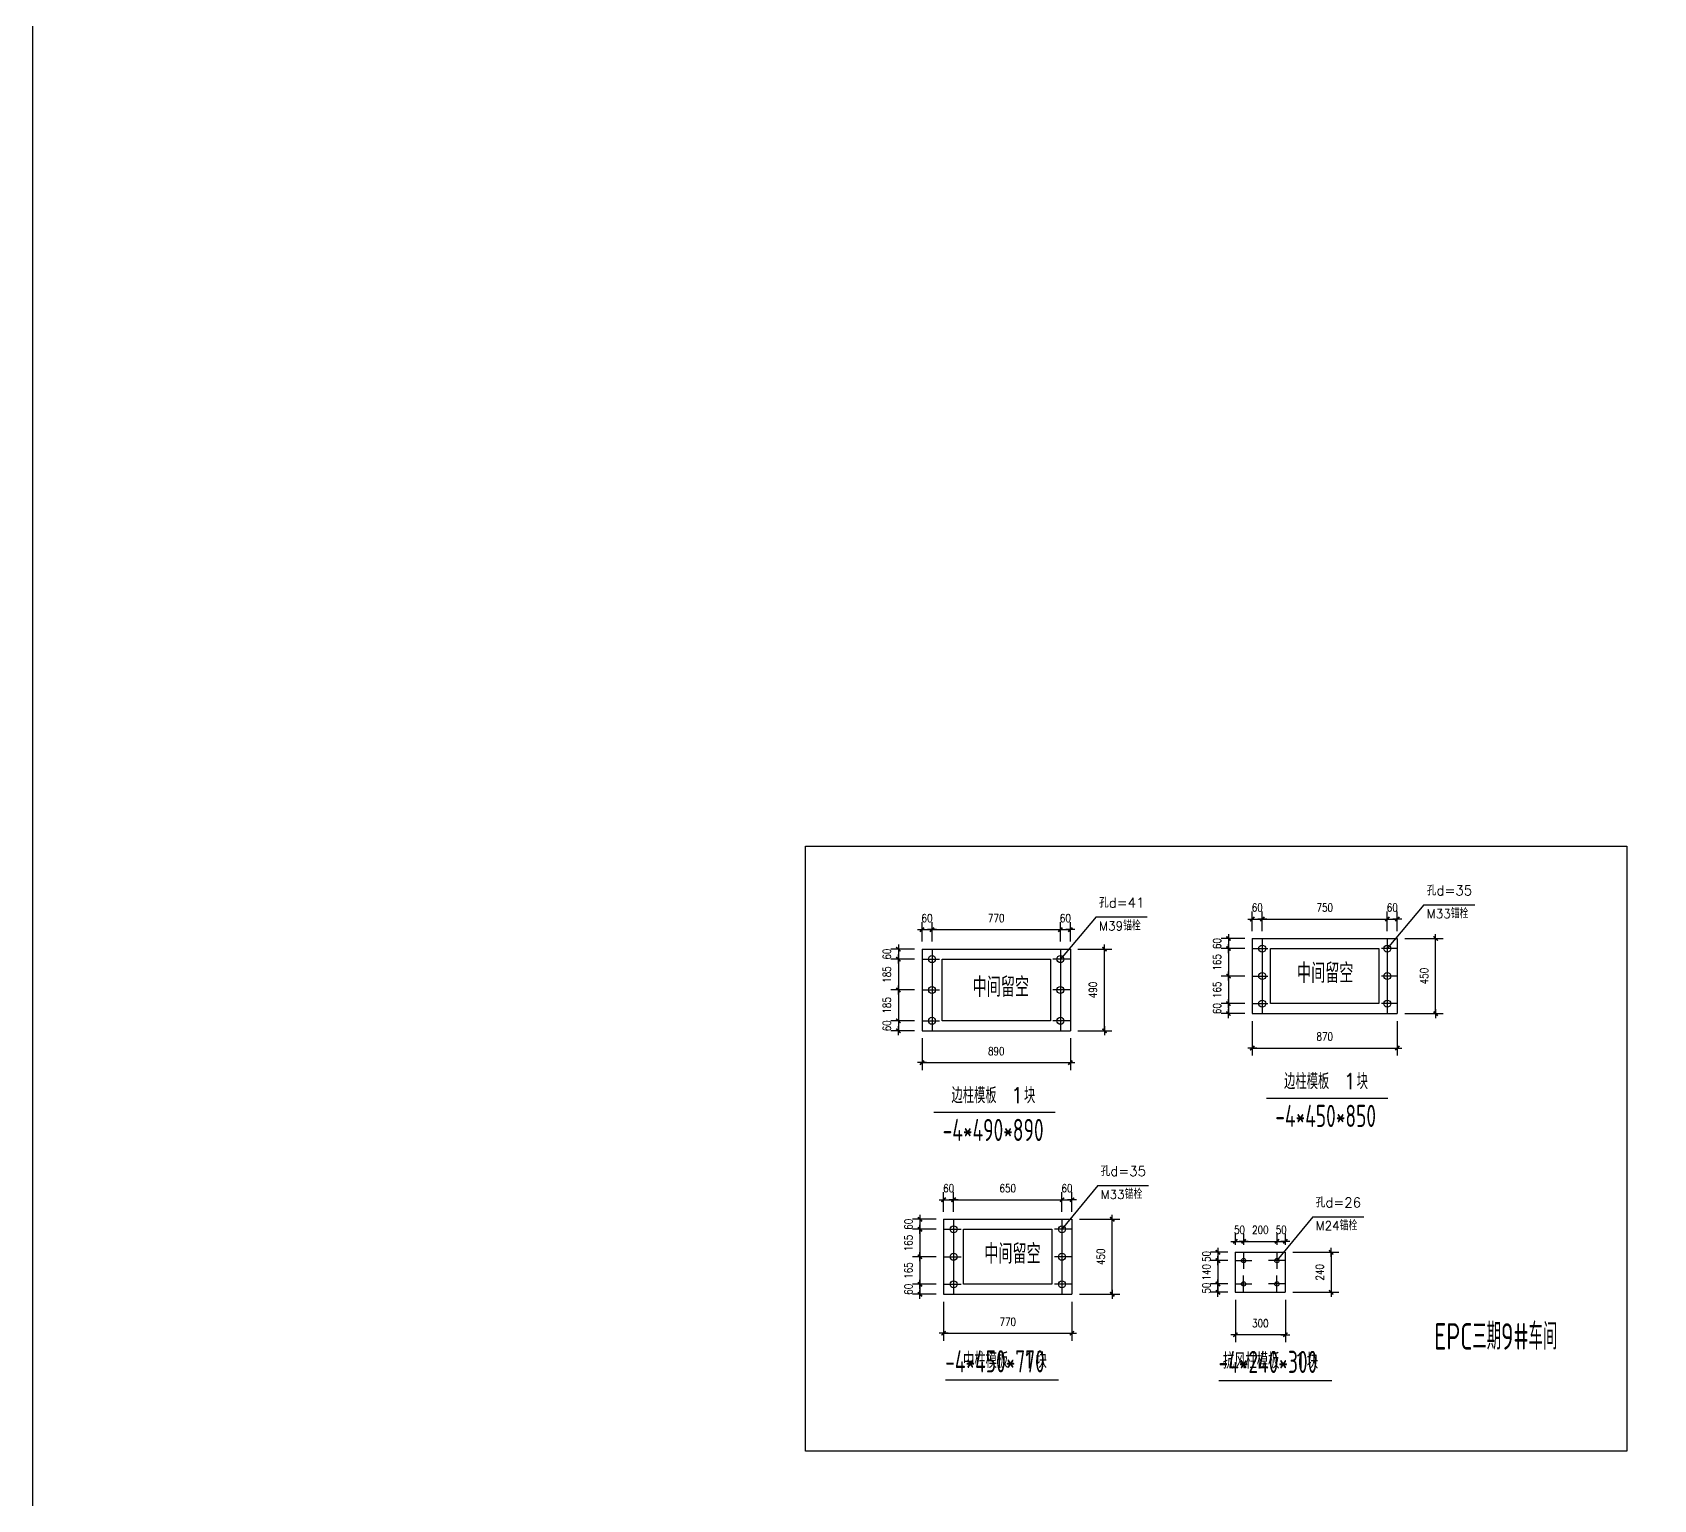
# Model space of a CAD drawing. Header units: millimetres. Extents: x 2451220 to 4527627, y -5186613 to -1639140.
# Drawn here: x 2451220 to 2470670, y -1674346 to -1656743 of the extents above; entities that cross this region are included whole.
import ezdxf

# ---------------------------------------------------------------- set-up
doc = ezdxf.new("R2010")
doc.units = ezdxf.units.MM
doc.header["$LTSCALE"] = 1000
doc.header["$PDMODE"] = 34
doc.linetypes.add('CENTER', pattern=[50.8, 31.75, -6.35, 6.35, -6.35])
doc.layers.add('轴线层', color=1, linetype='CENTER', lineweight=15)
doc.layers.add('钢架', color=7, linetype='Continuous', lineweight=25)
doc.styles.add('DIM_FONT', font='simplex.shx', dxfattribs={"width": 0.8, "bigfont": 'hztxt.shx'})
doc.styles.add('hz', font='gbenor.shx', dxfattribs={"width": 0.75, "height": 100, "bigfont": 'gbcbig.shx'})
doc.styles.get("Standard").update_dxf_attribs({"font": 'txt', "bigfont": 'gbcbig.shx'})
doc.dimstyles.new('WGH(2)', dxfattribs={"dimscale": 1.2, "dimtxt": 100, "dimasz": 0.5, "dimexe": 75, "dimexo": 75, "dimgap": 75, "dimtad": 1, "dimdec": 0, "dimlfac": 0.5, "dimzin": 0, "dimdsep": 46, "dimtxsty": 'DIM_FONT', "dimblk1": '_DIMX', "dimblk2": '_DIMX', "dimsah": 1, "dimcen": 0.09, "dimclrd": 3, "dimclre": 3, "dimclrt": 7, "dimadec": 0, "dimazin": 0, "dimtfac": 1, "dimtdec": 0, "dimtix": 1, "dimtmove": 2, "dimatfit": 3, "dimldrblk": '_DIMX', "dimfxl": 1, "dimtolj": 1, "dimtzin": 0, "dimarcsym": 0})

# ---------------------------------------------------------------- blocks, each defined once
blk = doc.blocks.new('_DIMX')
blk.add_line((-150, 0), (150, 0))
at = {"const_width": 50}
blk.add_lwpolyline([(-70, -70), (70, 70)], dxfattribs=at)
blk = doc.blocks.new('*D1512')
at = {"color": 3, "lineweight": -2}
for p, q in [((2461803, -1667742), (2461519, -1667742)), ((2461609, -1667742), (2461609, -1667741)), ((2461609, -1667742), (2461609, -1667862)), ((2461803, -1667862), (2461519, -1667862)), ((2461609, -1667862), (2461609, -1667863))]:
    blk.add_line(p, q, dxfattribs=at)
at = {"layer": 'Defpoints', "color": 0}
for p in [(2461893, -1667742), (2461609, -1667862), (2461893, -1667862)]:
    blk.add_point(p, dxfattribs=at)
at = {"color": 3, "lineweight": -2, "xscale": 0.36, "yscale": 0.36, "zscale": 0.36}
for p, rotation in [((2461609, -1667742), 270), ((2461609, -1667862), 90)]:
    blk.add_blockref('_DIMX', p, dxfattribs=dict(at, rotation=rotation))
at = {"color": 7, "insert": (2461471, -1667802), "char_height": 96, "attachment_point": 5, "rotation": 90, "style": 'DIM_FONT'}
blk.add_mtext('\\A1;60', dxfattribs=at)
blk = doc.blocks.new('*D1513')
at = {"color": 3, "lineweight": -2}
for p, q in [((2461803, -1667862), (2461519, -1667862)), ((2461609, -1667862), (2461609, -1668232)), ((2461803, -1668232), (2461519, -1668232))]:
    blk.add_line(p, q, dxfattribs=at)
at = {"layer": 'Defpoints', "color": 0}
for p in [(2461893, -1667862), (2461609, -1668232), (2461893, -1668232)]:
    blk.add_point(p, dxfattribs=at)
at = {"color": 3, "lineweight": -2, "xscale": 0.36, "yscale": 0.36, "zscale": 0.36}
for p, rotation in [((2461609, -1667862), 90), ((2461609, -1668232), 270)]:
    blk.add_blockref('_DIMX', p, dxfattribs=dict(at, rotation=rotation))
at = {"color": 7, "insert": (2461471, -1668047), "char_height": 96, "attachment_point": 5, "rotation": 90, "style": 'DIM_FONT'}
blk.add_mtext('\\A1;185', dxfattribs=at)
blk = doc.blocks.new('*D1514')
at = {"color": 3, "lineweight": -2}
for p, q in [((2461803, -1668232), (2461519, -1668232)), ((2461609, -1668232), (2461609, -1668602)), ((2461803, -1668602), (2461519, -1668602))]:
    blk.add_line(p, q, dxfattribs=at)
at = {"layer": 'Defpoints', "color": 0}
for p in [(2461893, -1668232), (2461609, -1668602), (2461893, -1668602)]:
    blk.add_point(p, dxfattribs=at)
at = {"color": 3, "lineweight": -2, "xscale": 0.36, "yscale": 0.36, "zscale": 0.36}
for p, rotation in [((2461609, -1668232), 90), ((2461609, -1668602), 270)]:
    blk.add_blockref('_DIMX', p, dxfattribs=dict(at, rotation=rotation))
at = {"color": 7, "insert": (2461471, -1668417), "char_height": 96, "attachment_point": 5, "rotation": 90, "style": 'DIM_FONT'}
blk.add_mtext('\\A1;185', dxfattribs=at)
blk = doc.blocks.new('*D1515')
at = {"color": 3, "lineweight": -2}
for p, q in [((2461803, -1668602), (2461519, -1668602)), ((2461609, -1668602), (2461609, -1668601)), ((2461609, -1668602), (2461609, -1668722)), ((2461803, -1668722), (2461519, -1668722)), ((2461609, -1668722), (2461609, -1668723))]:
    blk.add_line(p, q, dxfattribs=at)
at = {"layer": 'Defpoints', "color": 0}
for p in [(2461893, -1668602), (2461609, -1668722), (2461893, -1668722)]:
    blk.add_point(p, dxfattribs=at)
at = {"color": 3, "lineweight": -2, "xscale": 0.36, "yscale": 0.36, "zscale": 0.36}
for p, rotation in [((2461609, -1668602), 270), ((2461609, -1668722), 90)]:
    blk.add_blockref('_DIMX', p, dxfattribs=dict(at, rotation=rotation))
at = {"color": 7, "insert": (2461471, -1668662), "char_height": 96, "attachment_point": 5, "rotation": 90, "style": 'DIM_FONT'}
blk.add_mtext('\\A1;60', dxfattribs=at)
blk = doc.blocks.new('*D1516')
at = {"color": 3, "lineweight": -2}
for p, q in [((2461893, -1667652), (2461893, -1667418)), ((2462013, -1667652), (2462013, -1667418)), ((2461893, -1667508), (2461892, -1667508)), ((2461893, -1667508), (2462013, -1667508)), ((2462013, -1667508), (2462014, -1667508))]:
    blk.add_line(p, q, dxfattribs=at)
at = {"layer": 'Defpoints', "color": 0}
for p in [(2462013, -1667508), (2461893, -1667742), (2462013, -1667742)]:
    blk.add_point(p, dxfattribs=at)
at = {"color": 3, "lineweight": -2, "xscale": 0.36, "yscale": 0.36, "zscale": 0.36}
blk.add_blockref('_DIMX', (2461893, -1667508), dxfattribs=at)
at = {"color": 3, "lineweight": -2, "xscale": 0.36, "yscale": 0.36, "zscale": 0.36, "rotation": 180}
blk.add_blockref('_DIMX', (2462013, -1667508), dxfattribs=at)
at = {"color": 7, "insert": (2461953, -1667370), "char_height": 96, "attachment_point": 5, "style": 'DIM_FONT'}
blk.add_mtext('\\A1;60', dxfattribs=at)
blk = doc.blocks.new('*D1517')
at = {"color": 3, "lineweight": -2}
for p, q in [((2462013, -1667652), (2462013, -1667418)), ((2463553, -1667652), (2463553, -1667418)), ((2462013, -1667508), (2463553, -1667508))]:
    blk.add_line(p, q, dxfattribs=at)
at = {"layer": 'Defpoints', "color": 0}
for p in [(2463553, -1667508), (2462013, -1667742), (2463553, -1667742)]:
    blk.add_point(p, dxfattribs=at)
at = {"color": 3, "lineweight": -2, "xscale": 0.36, "yscale": 0.36, "zscale": 0.36, "rotation": 180}
blk.add_blockref('_DIMX', (2462013, -1667508), dxfattribs=at)
at = {"color": 3, "lineweight": -2, "xscale": 0.36, "yscale": 0.36, "zscale": 0.36}
blk.add_blockref('_DIMX', (2463553, -1667508), dxfattribs=at)
at = {"color": 7, "insert": (2462783, -1667370), "char_height": 96, "attachment_point": 5, "style": 'DIM_FONT'}
blk.add_mtext('\\A1;770', dxfattribs=at)
blk = doc.blocks.new('*D1518')
at = {"color": 3, "lineweight": -2}
for p, q in [((2463553, -1667652), (2463553, -1667418)), ((2463673, -1667652), (2463673, -1667418)), ((2463553, -1667508), (2463552, -1667508)), ((2463553, -1667508), (2463673, -1667508)), ((2463673, -1667508), (2463674, -1667508))]:
    blk.add_line(p, q, dxfattribs=at)
at = {"layer": 'Defpoints', "color": 0}
for p in [(2463673, -1667508), (2463553, -1667742), (2463673, -1667742)]:
    blk.add_point(p, dxfattribs=at)
at = {"color": 3, "lineweight": -2, "xscale": 0.36, "yscale": 0.36, "zscale": 0.36}
blk.add_blockref('_DIMX', (2463553, -1667508), dxfattribs=at)
at = {"color": 3, "lineweight": -2, "xscale": 0.36, "yscale": 0.36, "zscale": 0.36, "rotation": 180}
blk.add_blockref('_DIMX', (2463673, -1667508), dxfattribs=at)
at = {"color": 7, "insert": (2463613, -1667370), "char_height": 96, "attachment_point": 5, "style": 'DIM_FONT'}
blk.add_mtext('\\A1;60', dxfattribs=at)
blk = doc.blocks.new('*D1519')
at = {"color": 3, "lineweight": -2}
for p, q in [((2461893, -1668812), (2461893, -1669194)), ((2463673, -1668812), (2463673, -1669194)), ((2461893, -1669104), (2463673, -1669104))]:
    blk.add_line(p, q, dxfattribs=at)
at = {"layer": 'Defpoints', "color": 0}
for p in [(2461893, -1668722), (2463673, -1668722), (2463673, -1669104)]:
    blk.add_point(p, dxfattribs=at)
at = {"color": 3, "lineweight": -2, "xscale": 0.36, "yscale": 0.36, "zscale": 0.36, "rotation": 180}
blk.add_blockref('_DIMX', (2461893, -1669104), dxfattribs=at)
at = {"color": 3, "lineweight": -2, "xscale": 0.36, "yscale": 0.36, "zscale": 0.36}
blk.add_blockref('_DIMX', (2463673, -1669104), dxfattribs=at)
at = {"color": 7, "insert": (2462783, -1668966), "char_height": 96, "attachment_point": 5, "style": 'DIM_FONT'}
blk.add_mtext('\\A1;890', dxfattribs=at)
blk = doc.blocks.new('*D1520')
at = {"color": 3, "lineweight": -2}
for p, q in [((2465765, -1667615), (2465480, -1667615)), ((2465570, -1667615), (2465570, -1667614)), ((2465570, -1667615), (2465570, -1667735)), ((2465765, -1667735), (2465480, -1667735)), ((2465570, -1667735), (2465570, -1667736))]:
    blk.add_line(p, q, dxfattribs=at)
at = {"layer": 'Defpoints', "color": 0}
for p in [(2465855, -1667615), (2465570, -1667735), (2465855, -1667735)]:
    blk.add_point(p, dxfattribs=at)
at = {"color": 3, "lineweight": -2, "xscale": 0.36, "yscale": 0.36, "zscale": 0.36}
for p, rotation in [((2465570, -1667615), 270), ((2465570, -1667735), 90)]:
    blk.add_blockref('_DIMX', p, dxfattribs=dict(at, rotation=rotation))
at = {"color": 7, "insert": (2465432, -1667675), "char_height": 96, "attachment_point": 5, "rotation": 90, "style": 'DIM_FONT'}
blk.add_mtext('\\A1;60', dxfattribs=at)
blk = doc.blocks.new('*D1521')
at = {"color": 3, "lineweight": -2}
for p, q in [((2465765, -1667735), (2465480, -1667735)), ((2465570, -1667735), (2465570, -1667734)), ((2465570, -1667735), (2465570, -1668065)), ((2465765, -1668065), (2465480, -1668065)), ((2465570, -1668065), (2465570, -1668066))]:
    blk.add_line(p, q, dxfattribs=at)
at = {"layer": 'Defpoints', "color": 0}
for p in [(2465855, -1667735), (2465570, -1668065), (2465855, -1668065)]:
    blk.add_point(p, dxfattribs=at)
at = {"color": 3, "lineweight": -2, "xscale": 0.36, "yscale": 0.36, "zscale": 0.36}
for p, rotation in [((2465570, -1667735), 270), ((2465570, -1668065), 90)]:
    blk.add_blockref('_DIMX', p, dxfattribs=dict(at, rotation=rotation))
at = {"color": 7, "insert": (2465432, -1667900), "char_height": 96, "attachment_point": 5, "rotation": 90, "style": 'DIM_FONT'}
blk.add_mtext('\\A1;165', dxfattribs=at)
blk = doc.blocks.new('*D1522')
at = {"color": 3, "lineweight": -2}
for p, q in [((2465765, -1668065), (2465480, -1668065)), ((2465570, -1668065), (2465570, -1668064)), ((2465570, -1668065), (2465570, -1668395)), ((2465765, -1668395), (2465480, -1668395)), ((2465570, -1668395), (2465570, -1668396))]:
    blk.add_line(p, q, dxfattribs=at)
at = {"layer": 'Defpoints', "color": 0}
for p in [(2465855, -1668065), (2465570, -1668395), (2465855, -1668395)]:
    blk.add_point(p, dxfattribs=at)
at = {"color": 3, "lineweight": -2, "xscale": 0.36, "yscale": 0.36, "zscale": 0.36}
for p, rotation in [((2465570, -1668065), 270), ((2465570, -1668395), 90)]:
    blk.add_blockref('_DIMX', p, dxfattribs=dict(at, rotation=rotation))
at = {"color": 7, "insert": (2465432, -1668230), "char_height": 96, "attachment_point": 5, "rotation": 90, "style": 'DIM_FONT'}
blk.add_mtext('\\A1;165', dxfattribs=at)
blk = doc.blocks.new('*D1523')
at = {"color": 3, "lineweight": -2}
for p, q in [((2465765, -1668395), (2465480, -1668395)), ((2465570, -1668395), (2465570, -1668394)), ((2465570, -1668395), (2465570, -1668515)), ((2465765, -1668515), (2465480, -1668515)), ((2465570, -1668515), (2465570, -1668516))]:
    blk.add_line(p, q, dxfattribs=at)
at = {"layer": 'Defpoints', "color": 0}
for p in [(2465855, -1668395), (2465570, -1668515), (2465855, -1668515)]:
    blk.add_point(p, dxfattribs=at)
at = {"color": 3, "lineweight": -2, "xscale": 0.36, "yscale": 0.36, "zscale": 0.36}
for p, rotation in [((2465570, -1668395), 270), ((2465570, -1668515), 90)]:
    blk.add_blockref('_DIMX', p, dxfattribs=dict(at, rotation=rotation))
at = {"color": 7, "insert": (2465432, -1668455), "char_height": 96, "attachment_point": 5, "rotation": 90, "style": 'DIM_FONT'}
blk.add_mtext('\\A1;60', dxfattribs=at)
blk = doc.blocks.new('*D1524')
at = {"color": 3, "lineweight": -2}
for p, q in [((2465854, -1667381), (2465854, -1667381)), ((2465855, -1667525), (2465855, -1667291)), ((2465855, -1667381), (2465975, -1667381)), ((2465975, -1667525), (2465975, -1667291)), ((2465975, -1667381), (2465975, -1667381))]:
    blk.add_line(p, q, dxfattribs=at)
at = {"layer": 'Defpoints', "color": 0}
for p in [(2465975, -1667381), (2465855, -1667615), (2465975, -1667615)]:
    blk.add_point(p, dxfattribs=at)
at = {"color": 3, "lineweight": -2, "xscale": 0.36, "yscale": 0.36, "zscale": 0.36}
blk.add_blockref('_DIMX', (2465855, -1667381), dxfattribs=at)
at = {"color": 3, "lineweight": -2, "xscale": 0.36, "yscale": 0.36, "zscale": 0.36, "rotation": 180}
blk.add_blockref('_DIMX', (2465975, -1667381), dxfattribs=at)
at = {"color": 7, "insert": (2465915, -1667243), "char_height": 96, "attachment_point": 5, "style": 'DIM_FONT'}
blk.add_mtext('\\A1;60', dxfattribs=at)
blk = doc.blocks.new('*D1525')
at = {"color": 3, "lineweight": -2}
for p, q in [((2465975, -1667525), (2465975, -1667291)), ((2465975, -1667381), (2467474, -1667381)), ((2467475, -1667525), (2467475, -1667291))]:
    blk.add_line(p, q, dxfattribs=at)
at = {"layer": 'Defpoints', "color": 0}
for p in [(2467475, -1667381), (2465975, -1667615), (2467475, -1667615)]:
    blk.add_point(p, dxfattribs=at)
at = {"color": 3, "lineweight": -2, "xscale": 0.36, "yscale": 0.36, "zscale": 0.36, "rotation": 180}
blk.add_blockref('_DIMX', (2465975, -1667381), dxfattribs=at)
at = {"color": 3, "lineweight": -2, "xscale": 0.36, "yscale": 0.36, "zscale": 0.36}
blk.add_blockref('_DIMX', (2467475, -1667381), dxfattribs=at)
at = {"color": 7, "insert": (2466725, -1667243), "char_height": 96, "attachment_point": 5, "style": 'DIM_FONT'}
blk.add_mtext('\\A1;750', dxfattribs=at)
blk = doc.blocks.new('*D1526')
at = {"color": 3, "lineweight": -2}
for p, q in [((2467474, -1667381), (2467474, -1667381)), ((2467475, -1667525), (2467475, -1667291)), ((2467475, -1667381), (2467595, -1667381)), ((2467595, -1667525), (2467595, -1667291)), ((2467595, -1667381), (2467595, -1667381))]:
    blk.add_line(p, q, dxfattribs=at)
at = {"layer": 'Defpoints', "color": 0}
for p in [(2467595, -1667381), (2467475, -1667615), (2467595, -1667615)]:
    blk.add_point(p, dxfattribs=at)
at = {"color": 3, "lineweight": -2, "xscale": 0.36, "yscale": 0.36, "zscale": 0.36}
blk.add_blockref('_DIMX', (2467475, -1667381), dxfattribs=at)
at = {"color": 3, "lineweight": -2, "xscale": 0.36, "yscale": 0.36, "zscale": 0.36, "rotation": 180}
blk.add_blockref('_DIMX', (2467595, -1667381), dxfattribs=at)
at = {"color": 7, "insert": (2467535, -1667243), "char_height": 96, "attachment_point": 5, "style": 'DIM_FONT'}
blk.add_mtext('\\A1;60', dxfattribs=at)
blk = doc.blocks.new('*D1527')
at = {"color": 3, "lineweight": -2}
for p, q in [((2465855, -1668605), (2465855, -1669019)), ((2467595, -1668605), (2467595, -1669019)), ((2465855, -1668929), (2467594, -1668929))]:
    blk.add_line(p, q, dxfattribs=at)
at = {"layer": 'Defpoints', "color": 0}
for p in [(2465855, -1668515), (2467595, -1668515), (2467595, -1668929)]:
    blk.add_point(p, dxfattribs=at)
at = {"color": 3, "lineweight": -2, "xscale": 0.36, "yscale": 0.36, "zscale": 0.36, "rotation": 180}
blk.add_blockref('_DIMX', (2465855, -1668929), dxfattribs=at)
at = {"color": 3, "lineweight": -2, "xscale": 0.36, "yscale": 0.36, "zscale": 0.36}
blk.add_blockref('_DIMX', (2467595, -1668929), dxfattribs=at)
at = {"color": 7, "insert": (2466725, -1668791), "char_height": 96, "attachment_point": 5, "style": 'DIM_FONT'}
blk.add_mtext('\\A1;870', dxfattribs=at)
blk = doc.blocks.new('*D1528')
at = {"color": 3, "lineweight": -2}
for p, q in [((2463763, -1667742), (2464172, -1667742)), ((2464082, -1668722), (2464082, -1667742)), ((2463763, -1668722), (2464172, -1668722))]:
    blk.add_line(p, q, dxfattribs=at)
at = {"layer": 'Defpoints', "color": 0}
for p in [(2463673, -1667742), (2464082, -1667742), (2463673, -1668722)]:
    blk.add_point(p, dxfattribs=at)
at = {"color": 3, "lineweight": -2, "xscale": 0.36, "yscale": 0.36, "zscale": 0.36}
for p, rotation in [((2464082, -1667742), 90), ((2464082, -1668722), 270)]:
    blk.add_blockref('_DIMX', p, dxfattribs=dict(at, rotation=rotation))
at = {"color": 7, "insert": (2463944, -1668232), "char_height": 96, "attachment_point": 5, "rotation": 90, "style": 'DIM_FONT'}
blk.add_mtext('\\A1;490', dxfattribs=at)
blk = doc.blocks.new('*D1529')
at = {"color": 3, "lineweight": -2}
for p, q in [((2467685, -1667615), (2468145, -1667615)), ((2468055, -1668515), (2468055, -1667615)), ((2467685, -1668515), (2468145, -1668515))]:
    blk.add_line(p, q, dxfattribs=at)
at = {"layer": 'Defpoints', "color": 0}
for p in [(2467595, -1667615), (2468055, -1667615), (2467595, -1668515)]:
    blk.add_point(p, dxfattribs=at)
at = {"color": 3, "lineweight": -2, "xscale": 0.36, "yscale": 0.36, "zscale": 0.36}
for p, rotation in [((2468055, -1667615), 90), ((2468055, -1668515), 270)]:
    blk.add_blockref('_DIMX', p, dxfattribs=dict(at, rotation=rotation))
at = {"color": 7, "insert": (2467917, -1668065), "char_height": 96, "attachment_point": 5, "rotation": 90, "style": 'DIM_FONT'}
blk.add_mtext('\\A1;450', dxfattribs=at)
blk = doc.blocks.new('*D1530')
at = {"color": 3, "lineweight": -2}
for p, q in [((2462062, -1670983), (2461778, -1670983)), ((2462062, -1671103), (2461778, -1671103)), ((2461868, -1670983), (2461868, -1670982)), ((2461868, -1670983), (2461868, -1671103)), ((2461868, -1671103), (2461868, -1671104))]:
    blk.add_line(p, q, dxfattribs=at)
at = {"layer": 'Defpoints', "color": 0}
for p in [(2461868, -1671103), (2462152, -1670983), (2462152, -1671103)]:
    blk.add_point(p, dxfattribs=at)
at = {"color": 3, "lineweight": -2, "xscale": 0.36, "yscale": 0.36, "zscale": 0.36}
for p, rotation in [((2461868, -1670983), 270), ((2461868, -1671103), 90)]:
    blk.add_blockref('_DIMX', p, dxfattribs=dict(at, rotation=rotation))
at = {"color": 7, "insert": (2461730, -1671043), "char_height": 96, "attachment_point": 5, "rotation": 90, "style": 'DIM_FONT'}
blk.add_mtext('\\A1;60', dxfattribs=at)
blk = doc.blocks.new('*D1531')
at = {"color": 3, "lineweight": -2}
for p, q in [((2462062, -1671103), (2461778, -1671103)), ((2461868, -1671103), (2461868, -1671102)), ((2461868, -1671103), (2461868, -1671433)), ((2462062, -1671433), (2461778, -1671433)), ((2461868, -1671433), (2461868, -1671434))]:
    blk.add_line(p, q, dxfattribs=at)
at = {"layer": 'Defpoints', "color": 0}
for p in [(2462152, -1671103), (2461868, -1671433), (2462152, -1671433)]:
    blk.add_point(p, dxfattribs=at)
at = {"color": 3, "lineweight": -2, "xscale": 0.36, "yscale": 0.36, "zscale": 0.36}
for p, rotation in [((2461868, -1671103), 270), ((2461868, -1671433), 90)]:
    blk.add_blockref('_DIMX', p, dxfattribs=dict(at, rotation=rotation))
at = {"color": 7, "insert": (2461730, -1671268), "char_height": 96, "attachment_point": 5, "rotation": 90, "style": 'DIM_FONT'}
blk.add_mtext('\\A1;165', dxfattribs=at)
blk = doc.blocks.new('*D1532')
at = {"color": 3, "lineweight": -2}
for p, q in [((2462062, -1671433), (2461778, -1671433)), ((2461868, -1671433), (2461868, -1671432)), ((2461868, -1671433), (2461868, -1671763)), ((2462062, -1671763), (2461778, -1671763)), ((2461868, -1671763), (2461868, -1671764))]:
    blk.add_line(p, q, dxfattribs=at)
at = {"layer": 'Defpoints', "color": 0}
for p in [(2462152, -1671433), (2461868, -1671763), (2462152, -1671763)]:
    blk.add_point(p, dxfattribs=at)
at = {"color": 3, "lineweight": -2, "xscale": 0.36, "yscale": 0.36, "zscale": 0.36}
for p, rotation in [((2461868, -1671433), 270), ((2461868, -1671763), 90)]:
    blk.add_blockref('_DIMX', p, dxfattribs=dict(at, rotation=rotation))
at = {"color": 7, "insert": (2461730, -1671598), "char_height": 96, "attachment_point": 5, "rotation": 90, "style": 'DIM_FONT'}
blk.add_mtext('\\A1;165', dxfattribs=at)
blk = doc.blocks.new('*D1533')
at = {"color": 3, "lineweight": -2}
for p, q in [((2462062, -1671763), (2461778, -1671763)), ((2462062, -1671883), (2461778, -1671883)), ((2461868, -1671763), (2461868, -1671762)), ((2461868, -1671763), (2461868, -1671883)), ((2461868, -1671883), (2461868, -1671884))]:
    blk.add_line(p, q, dxfattribs=at)
at = {"layer": 'Defpoints', "color": 0}
for p in [(2461868, -1671883), (2462152, -1671763), (2462152, -1671883)]:
    blk.add_point(p, dxfattribs=at)
at = {"color": 3, "lineweight": -2, "xscale": 0.36, "yscale": 0.36, "zscale": 0.36}
for p, rotation in [((2461868, -1671763), 270), ((2461868, -1671883), 90)]:
    blk.add_blockref('_DIMX', p, dxfattribs=dict(at, rotation=rotation))
at = {"color": 7, "insert": (2461730, -1671823), "char_height": 96, "attachment_point": 5, "rotation": 90, "style": 'DIM_FONT'}
blk.add_mtext('\\A1;60', dxfattribs=at)
blk = doc.blocks.new('*D1534')
at = {"color": 3, "lineweight": -2}
for p, q in [((2462152, -1670893), (2462152, -1670659)), ((2462272, -1670893), (2462272, -1670659)), ((2462151, -1670749), (2462151, -1670749)), ((2462152, -1670749), (2462272, -1670749)), ((2462272, -1670749), (2462273, -1670749))]:
    blk.add_line(p, q, dxfattribs=at)
at = {"layer": 'Defpoints', "color": 0}
for p in [(2462272, -1670749), (2462152, -1670983), (2462272, -1670983)]:
    blk.add_point(p, dxfattribs=at)
at = {"color": 3, "lineweight": -2, "xscale": 0.36, "yscale": 0.36, "zscale": 0.36}
blk.add_blockref('_DIMX', (2462152, -1670749), dxfattribs=at)
at = {"color": 3, "lineweight": -2, "xscale": 0.36, "yscale": 0.36, "zscale": 0.36, "rotation": 180}
blk.add_blockref('_DIMX', (2462272, -1670749), dxfattribs=at)
at = {"color": 7, "insert": (2462212, -1670611), "char_height": 96, "attachment_point": 5, "style": 'DIM_FONT'}
blk.add_mtext('\\A1;60', dxfattribs=at)
blk = doc.blocks.new('*D1535')
at = {"color": 3, "lineweight": -2}
for p, q in [((2462272, -1670893), (2462272, -1670659)), ((2463572, -1670893), (2463572, -1670659)), ((2462272, -1670749), (2463571, -1670749))]:
    blk.add_line(p, q, dxfattribs=at)
at = {"layer": 'Defpoints', "color": 0}
for p in [(2463572, -1670749), (2462272, -1670983), (2463572, -1670983)]:
    blk.add_point(p, dxfattribs=at)
at = {"color": 3, "lineweight": -2, "xscale": 0.36, "yscale": 0.36, "zscale": 0.36, "rotation": 180}
blk.add_blockref('_DIMX', (2462272, -1670749), dxfattribs=at)
at = {"color": 3, "lineweight": -2, "xscale": 0.36, "yscale": 0.36, "zscale": 0.36}
blk.add_blockref('_DIMX', (2463572, -1670749), dxfattribs=at)
at = {"color": 7, "insert": (2462922, -1670611), "char_height": 96, "attachment_point": 5, "style": 'DIM_FONT'}
blk.add_mtext('\\A1;650', dxfattribs=at)
blk = doc.blocks.new('*D1536')
at = {"color": 3, "lineweight": -2}
for p, q in [((2463572, -1670893), (2463572, -1670659)), ((2463692, -1670893), (2463692, -1670659)), ((2463571, -1670749), (2463571, -1670749)), ((2463572, -1670749), (2463692, -1670749)), ((2463692, -1670749), (2463693, -1670749))]:
    blk.add_line(p, q, dxfattribs=at)
at = {"layer": 'Defpoints', "color": 0}
for p in [(2463692, -1670749), (2463572, -1670983), (2463692, -1670983)]:
    blk.add_point(p, dxfattribs=at)
at = {"color": 3, "lineweight": -2, "xscale": 0.36, "yscale": 0.36, "zscale": 0.36}
blk.add_blockref('_DIMX', (2463572, -1670749), dxfattribs=at)
at = {"color": 3, "lineweight": -2, "xscale": 0.36, "yscale": 0.36, "zscale": 0.36, "rotation": 180}
blk.add_blockref('_DIMX', (2463692, -1670749), dxfattribs=at)
at = {"color": 7, "insert": (2463632, -1670611), "char_height": 96, "attachment_point": 5, "style": 'DIM_FONT'}
blk.add_mtext('\\A1;60', dxfattribs=at)
blk = doc.blocks.new('*D1537')
at = {"color": 3, "lineweight": -2}
for p, q in [((2462152, -1671973), (2462152, -1672441)), ((2463692, -1671973), (2463692, -1672441)), ((2462152, -1672351), (2463691, -1672351))]:
    blk.add_line(p, q, dxfattribs=at)
at = {"layer": 'Defpoints', "color": 0}
for p in [(2462152, -1671883), (2463692, -1671883), (2463692, -1672351)]:
    blk.add_point(p, dxfattribs=at)
at = {"color": 3, "lineweight": -2, "xscale": 0.36, "yscale": 0.36, "zscale": 0.36, "rotation": 180}
blk.add_blockref('_DIMX', (2462152, -1672351), dxfattribs=at)
at = {"color": 3, "lineweight": -2, "xscale": 0.36, "yscale": 0.36, "zscale": 0.36}
blk.add_blockref('_DIMX', (2463692, -1672351), dxfattribs=at)
at = {"color": 7, "insert": (2462922, -1672213), "char_height": 96, "attachment_point": 5, "style": 'DIM_FONT'}
blk.add_mtext('\\A1;770', dxfattribs=at)
blk = doc.blocks.new('*D1538')
at = {"color": 3, "lineweight": -2}
for p, q in [((2463782, -1670983), (2464265, -1670983)), ((2464175, -1671883), (2464175, -1670983)), ((2463782, -1671883), (2464265, -1671883))]:
    blk.add_line(p, q, dxfattribs=at)
at = {"layer": 'Defpoints', "color": 0}
for p in [(2463692, -1670983), (2464175, -1670983), (2463692, -1671883)]:
    blk.add_point(p, dxfattribs=at)
at = {"color": 3, "lineweight": -2, "xscale": 0.36, "yscale": 0.36, "zscale": 0.36}
for p, rotation in [((2464175, -1670983), 90), ((2464175, -1671883), 270)]:
    blk.add_blockref('_DIMX', p, dxfattribs=dict(at, rotation=rotation))
at = {"color": 7, "insert": (2464037, -1671433), "char_height": 96, "attachment_point": 5, "rotation": 90, "style": 'DIM_FONT'}
blk.add_mtext('\\A1;450', dxfattribs=at)
blk = doc.blocks.new('*D1539')
at = {"color": 3, "lineweight": -2}
for p, q in [((2465562, -1671379), (2465353, -1671379)), ((2465562, -1671479), (2465353, -1671479)), ((2465443, -1671378), (2465443, -1671378)), ((2465443, -1671379), (2465443, -1671479)), ((2465443, -1671479), (2465443, -1671479))]:
    blk.add_line(p, q, dxfattribs=at)
at = {"layer": 'Defpoints', "color": 0}
for p in [(2465443, -1671479), (2465652, -1671379), (2465652, -1671479)]:
    blk.add_point(p, dxfattribs=at)
at = {"color": 3, "lineweight": -2, "xscale": 0.36, "yscale": 0.36, "zscale": 0.36}
for p, rotation in [((2465443, -1671379), 270), ((2465443, -1671479), 90)]:
    blk.add_blockref('_DIMX', p, dxfattribs=dict(at, rotation=rotation))
at = {"color": 7, "insert": (2465305, -1671429), "char_height": 96, "attachment_point": 5, "rotation": 90, "style": 'DIM_FONT'}
blk.add_mtext('\\A1;50', dxfattribs=at)
blk = doc.blocks.new('*D1540')
at = {"color": 3, "lineweight": -2}
for p, q in [((2465562, -1671479), (2465353, -1671479)), ((2465443, -1671478), (2465443, -1671478)), ((2465443, -1671479), (2465443, -1671759)), ((2465562, -1671759), (2465353, -1671759)), ((2465443, -1671759), (2465443, -1671759))]:
    blk.add_line(p, q, dxfattribs=at)
at = {"layer": 'Defpoints', "color": 0}
for p in [(2465652, -1671479), (2465443, -1671759), (2465652, -1671759)]:
    blk.add_point(p, dxfattribs=at)
at = {"color": 3, "lineweight": -2, "xscale": 0.36, "yscale": 0.36, "zscale": 0.36}
for p, rotation in [((2465443, -1671479), 270), ((2465443, -1671759), 90)]:
    blk.add_blockref('_DIMX', p, dxfattribs=dict(at, rotation=rotation))
at = {"color": 7, "insert": (2465305, -1671619), "char_height": 96, "attachment_point": 5, "rotation": 90, "style": 'DIM_FONT'}
blk.add_mtext('\\A1;140', dxfattribs=at)
blk = doc.blocks.new('*D1541')
at = {"color": 3, "lineweight": -2}
for p, q in [((2465562, -1671759), (2465353, -1671759)), ((2465562, -1671859), (2465353, -1671859)), ((2465443, -1671758), (2465443, -1671758)), ((2465443, -1671759), (2465443, -1671859)), ((2465443, -1671859), (2465443, -1671859))]:
    blk.add_line(p, q, dxfattribs=at)
at = {"layer": 'Defpoints', "color": 0}
for p in [(2465443, -1671859), (2465652, -1671759), (2465652, -1671859)]:
    blk.add_point(p, dxfattribs=at)
at = {"color": 3, "lineweight": -2, "xscale": 0.36, "yscale": 0.36, "zscale": 0.36}
for p, rotation in [((2465443, -1671759), 270), ((2465443, -1671859), 90)]:
    blk.add_blockref('_DIMX', p, dxfattribs=dict(at, rotation=rotation))
at = {"color": 7, "insert": (2465305, -1671809), "char_height": 96, "attachment_point": 5, "rotation": 90, "style": 'DIM_FONT'}
blk.add_mtext('\\A1;50', dxfattribs=at)
blk = doc.blocks.new('*D1542')
at = {"color": 3, "lineweight": -2}
for p, q in [((2465651, -1671248), (2465651, -1671248)), ((2465652, -1671289), (2465652, -1671158)), ((2465652, -1671248), (2465752, -1671248)), ((2465752, -1671289), (2465752, -1671158)), ((2465752, -1671248), (2465752, -1671248))]:
    blk.add_line(p, q, dxfattribs=at)
at = {"layer": 'Defpoints', "color": 0}
for p in [(2465752, -1671248), (2465652, -1671379), (2465752, -1671379)]:
    blk.add_point(p, dxfattribs=at)
at = {"color": 3, "lineweight": -2, "xscale": 0.36, "yscale": 0.36, "zscale": 0.36}
blk.add_blockref('_DIMX', (2465652, -1671248), dxfattribs=at)
at = {"color": 3, "lineweight": -2, "xscale": 0.36, "yscale": 0.36, "zscale": 0.36, "rotation": 180}
blk.add_blockref('_DIMX', (2465752, -1671248), dxfattribs=at)
at = {"color": 7, "insert": (2465702, -1671110), "char_height": 96, "attachment_point": 5, "style": 'DIM_FONT'}
blk.add_mtext('\\A1;50', dxfattribs=at)
blk = doc.blocks.new('*D1543')
at = {"color": 3, "lineweight": -2}
for p, q in [((2465752, -1671289), (2465752, -1671158)), ((2465752, -1671248), (2466151, -1671248)), ((2466152, -1671289), (2466152, -1671158))]:
    blk.add_line(p, q, dxfattribs=at)
at = {"layer": 'Defpoints', "color": 0}
for p in [(2466152, -1671248), (2465752, -1671379), (2466152, -1671379)]:
    blk.add_point(p, dxfattribs=at)
at = {"color": 3, "lineweight": -2, "xscale": 0.36, "yscale": 0.36, "zscale": 0.36, "rotation": 180}
blk.add_blockref('_DIMX', (2465752, -1671248), dxfattribs=at)
at = {"color": 3, "lineweight": -2, "xscale": 0.36, "yscale": 0.36, "zscale": 0.36}
blk.add_blockref('_DIMX', (2466152, -1671248), dxfattribs=at)
at = {"color": 7, "insert": (2465952, -1671110), "char_height": 96, "attachment_point": 5, "style": 'DIM_FONT'}
blk.add_mtext('\\A1;200', dxfattribs=at)
blk = doc.blocks.new('*D1544')
at = {"color": 3, "lineweight": -2}
for p, q in [((2466151, -1671248), (2466151, -1671248)), ((2466152, -1671289), (2466152, -1671158)), ((2466152, -1671248), (2466252, -1671248)), ((2466252, -1671289), (2466252, -1671158)), ((2466252, -1671248), (2466252, -1671248))]:
    blk.add_line(p, q, dxfattribs=at)
at = {"layer": 'Defpoints', "color": 0}
for p in [(2466252, -1671248), (2466152, -1671379), (2466252, -1671379)]:
    blk.add_point(p, dxfattribs=at)
at = {"color": 3, "lineweight": -2, "xscale": 0.36, "yscale": 0.36, "zscale": 0.36}
blk.add_blockref('_DIMX', (2466152, -1671248), dxfattribs=at)
at = {"color": 3, "lineweight": -2, "xscale": 0.36, "yscale": 0.36, "zscale": 0.36, "rotation": 180}
blk.add_blockref('_DIMX', (2466252, -1671248), dxfattribs=at)
at = {"color": 7, "insert": (2466202, -1671110), "char_height": 96, "attachment_point": 5, "style": 'DIM_FONT'}
blk.add_mtext('\\A1;50', dxfattribs=at)
blk = doc.blocks.new('*D1545')
at = {"color": 3, "lineweight": -2}
for p, q in [((2466342, -1671379), (2466892, -1671379)), ((2466802, -1671379), (2466802, -1671858)), ((2466342, -1671859), (2466892, -1671859))]:
    blk.add_line(p, q, dxfattribs=at)
at = {"layer": 'Defpoints', "color": 0}
for p in [(2466252, -1671379), (2466252, -1671859), (2466802, -1671859)]:
    blk.add_point(p, dxfattribs=at)
at = {"color": 3, "lineweight": -2, "xscale": 0.36, "yscale": 0.36, "zscale": 0.36}
for p, rotation in [((2466802, -1671379), 90), ((2466802, -1671859), 270)]:
    blk.add_blockref('_DIMX', p, dxfattribs=dict(at, rotation=rotation))
at = {"color": 7, "insert": (2466664, -1671619), "char_height": 96, "attachment_point": 5, "rotation": 90, "style": 'DIM_FONT'}
blk.add_mtext('\\A1;240', dxfattribs=at)
blk = doc.blocks.new('*D1546')
at = {"color": 3, "lineweight": -2}
for p, q in [((2465652, -1671949), (2465652, -1672459)), ((2466252, -1671949), (2466252, -1672459)), ((2466251, -1672369), (2465652, -1672369))]:
    blk.add_line(p, q, dxfattribs=at)
at = {"layer": 'Defpoints', "color": 0}
for p in [(2465652, -1671859), (2466252, -1671859), (2465652, -1672369)]:
    blk.add_point(p, dxfattribs=at)
at = {"color": 3, "lineweight": -2, "xscale": 0.36, "yscale": 0.36, "zscale": 0.36, "rotation": 180}
blk.add_blockref('_DIMX', (2465652, -1672369), dxfattribs=at)
at = {"color": 3, "lineweight": -2, "xscale": 0.36, "yscale": 0.36, "zscale": 0.36}
blk.add_blockref('_DIMX', (2466252, -1672369), dxfattribs=at)
at = {"color": 7, "insert": (2465952, -1672231), "char_height": 96, "attachment_point": 5, "style": 'DIM_FONT'}
blk.add_mtext('\\A1;300', dxfattribs=at)

msp = doc.modelspace()

# ---------------------------------------------------------------- linework, layer by layer
for p, q in [((2467915.2, -1667209.1), (2467474.5, -1667735.1)), ((2467915.2, -1667209.1), (2468524.6, -1667209.1)), ((2463983.6, -1667355.9), (2463552.9, -1667861.9)), ((2463983.6, -1667355.9), (2464593, -1667355.9)), ((2465854.5, -1667615.1), (2467594.5, -1667615.1)), ((2465854.5, -1667615.1), (2465854.5, -1668515.1)), ((2465974.5, -1667615.1), (2465974.5, -1668515.1)), ((2467474.5, -1667615.1), (2467474.5, -1668515.1)), ((2467594.5, -1667615.1), (2467594.5, -1668515.1)), ((2461892.9, -1667741.9), (2463672.9, -1667741.9)), ((2461892.9, -1667741.9), (2461892.9, -1668721.9)), ((2462012.9, -1667741.9), (2462012.9, -1668721.9)), ((2463552.9, -1667741.9), (2463552.9, -1668721.9)), ((2463672.9, -1667741.9), (2463672.9, -1668721.9)), ((2465854.5, -1667735.1), (2466043.4, -1667735.1)), ((2467594.5, -1667735.1), (2467405.6, -1667735.1)), ((2467474.5, -1667735.1), (2467474.5, -1668395.1)), ((2461892.9, -1667861.9), (2462101.8, -1667861.9)), ((2463672.9, -1667861.9), (2463464, -1667861.9)), ((2463552.9, -1667861.9), (2463552.9, -1668601.9)), ((2465854.5, -1668065.1), (2466043.4, -1668065.1)), ((2467594.5, -1668065.1), (2467405.6, -1668065.1)), ((2461892.9, -1668231.9), (2462101.8, -1668231.9)), ((2463672.9, -1668231.9), (2463464, -1668231.9)), ((2465854.5, -1668395.1), (2466043.4, -1668395.1)), ((2467594.5, -1668395.1), (2467405.6, -1668395.1)), ((2461892.9, -1668601.9), (2462101.8, -1668601.9)), ((2463672.9, -1668601.9), (2463464, -1668601.9)), ((2465854.5, -1668515.1), (2467594.5, -1668515.1)), ((2461892.9, -1668721.9), (2463672.9, -1668721.9)), ((2466026.3, -1669530.9), (2467480.2, -1669530.9)), ((2462035.2, -1669699.4), (2463489.1, -1669699.4)), ((2464002.5, -1670577.1), (2463571.8, -1671103.1)), ((2464002.5, -1670577.1), (2464612, -1670577.1)), ((2462151.8, -1670983.1), (2463691.8, -1670983.1)), ((2462151.8, -1670983.1), (2462151.8, -1671883.1)), ((2462151.8, -1671103.1), (2462360.7, -1671103.1)), ((2462271.8, -1670983.1), (2462271.8, -1671883.1)), ((2463691.8, -1671103.1), (2463483, -1671103.1)), ((2463571.8, -1670983.1), (2463571.8, -1671883.1)), ((2463571.8, -1671103.1), (2463571.8, -1671763.1)), ((2463691.8, -1670983.1), (2463691.8, -1671883.1)), ((2466582.3, -1670952.7), (2466151.6, -1671478.7)), ((2466582.3, -1670952.7), (2467191.7, -1670952.7)), ((2462151.8, -1671433.1), (2462360.7, -1671433.1)), ((2463691.8, -1671433.1), (2463483, -1671433.1)), ((2465651.6, -1671378.7), (2465651.6, -1671858.7)), ((2465651.6, -1671378.7), (2466251.6, -1671378.7)), ((2465651.6, -1671478.7), (2465851.6, -1671478.7)), ((2465751.6, -1671378.7), (2465751.6, -1671578.7)), ((2466251.6, -1671478.7), (2466051.6, -1671478.7)), ((2466151.6, -1671378.7), (2466151.6, -1671578.7)), ((2466251.6, -1671378.7), (2466251.6, -1671858.7)), ((2465751.6, -1671858.7), (2465751.6, -1671658.7)), ((2466151.6, -1671858.7), (2466151.6, -1671658.7)), ((2462151.8, -1671763.1), (2462360.7, -1671763.1)), ((2462151.8, -1671883.1), (2463691.8, -1671883.1)), ((2463691.8, -1671763.1), (2463483, -1671763.1)), ((2465651.6, -1671758.7), (2465851.6, -1671758.7)), ((2465651.6, -1671858.7), (2466251.6, -1671858.7)), ((2466251.6, -1671758.7), (2466051.6, -1671758.7)), ((2462174.1, -1672909.7), (2463532, -1672909.7)), ((2465453.2, -1672916.3), (2466811.1, -1672916.3))]:
    msp.add_line(p, q)
for points in [[(2795208.2, -1639139.6), (2451219.9, -1639139.6), (2451219.9, -1835785.1), (2795208.2, -1835785.1)], [(2460496.1, -1666505.3), (2470350.7, -1666505.3), (2470350.7, -1673766.2), (2460496.1, -1673766.2)], [(2466074.5, -1667735.1), (2467374.5, -1667735.1), (2467374.5, -1668395.1), (2466074.5, -1668395.1)], [(2462132.9, -1667861.9), (2463432.9, -1667861.9), (2463432.9, -1668601.9), (2462132.9, -1668601.9)], [(2462391.8, -1671103.1), (2463451.8, -1671103.1), (2463451.8, -1671763.1), (2462391.8, -1671763.1)]]:
    msp.add_lwpolyline(points, close=True)
for centre, radius in [((2462012.9, -1667861.9), 42), ((2463552.9, -1667861.9), 42), ((2465974.5, -1667735.1), 42), ((2467474.5, -1667735.1), 42), ((2465974.5, -1668065.1), 42), ((2467474.5, -1668065.1), 42), ((2462012.9, -1668231.9), 42), ((2463552.9, -1668231.9), 42), ((2465974.5, -1668395.1), 42), ((2467474.5, -1668395.1), 42), ((2462012.9, -1668601.9), 42), ((2463552.9, -1668601.9), 42), ((2462271.8, -1671103.1), 42), ((2463571.8, -1671103.1), 42), ((2462271.8, -1671433.1), 42), ((2463571.8, -1671433.1), 42), ((2465751.6, -1671478.7), 26), ((2466151.6, -1671478.7), 26), ((2462271.8, -1671763.1), 42), ((2463571.8, -1671763.1), 42), ((2465751.6, -1671758.7), 26), ((2466151.6, -1671758.7), 26)]:
    msp.add_circle(centre, radius)

# ---------------------------------------------------------------- texts
at = {"attachment_point": 1}
for s, insert, char_height, own_width in [('孔d=41', (2464015.9, -1667125.7), 117.6, 1446.473), ('M39锚栓', (2464015.3, -1667410.8), 105.84, 1301.826), ('中间留空', (2466392, -1667912.4), 235.2, 2892.946), ('中间留空', (2462500.3, -1668079.3), 235.2, 2892.946), ('边柱模板 1块', (2466237, -1669233.8), 188.16, 2314.357), ('中间留空', (2462639.2, -1671280.4), 235.2, 2772.946)]:
    msp.add_mtext_dynamic_manual_height_columns(s, width=1506.743, gutter_width=12.5, heights=[336], dxfattribs=dict(at, insert=insert, char_height=char_height)).dxf.set("width", own_width)
at = {"layer": '轴线层', "color": 0, "linetype": 'ByBlock', "attachment_point": 1}
for s, insert, char_height, own_width in [('孔d=35', (2467947.5, -1666978.8), 117.6, 1446.473), ('M33锚栓', (2467946.9, -1667264), 105.84, 1301.826), ('边柱模板 1块', (2462245.9, -1669402.3), 188.16, 2314.357), ('孔d=35', (2464034.8, -1670346.8), 117.6, 1446.473), ('M33锚栓', (2464034.2, -1670632), 105.84, 1301.826), ('孔d=26', (2466614.6, -1670722.5), 117.6, 1446.473), ('M24锚栓', (2466614, -1671007.6), 105.84, 1301.826), ('中柱模板 1块', (2462384.8, -1672580.6), 188.16, 2218.357), ('抗风柱模板 1块', (2465503.2, -1672587.2), 188.16, 2218.357)]:
    msp.add_mtext_dynamic_manual_height_columns(s, width=1506.743, gutter_width=12.5, heights=[336], dxfattribs=dict(at, insert=insert, char_height=char_height)).dxf.set("width", own_width)
at = {"layer": '钢架', "char_height": 265.421, "attachment_point": 1, "style": 'hz'}
for s, insert, width in [(' -4*450*850', (2466023.8, -1669609.7), 1301.666), (' -4*490*890', (2462032.7, -1669778.2), 1301.666), (' -4*450*770', (2462171.6, -1672555), 1205.666), (' -4*240*300', (2465450.7, -1672561.6), 1205.666)]:
    msp.add_mtext(s, dxfattribs=dict(at, insert=insert, width=width))
at = {"layer": '钢架', "lineweight": 13, "insert": (2468037.8, -1672229.8), "char_height": 317.52, "width": 2304.88, "attachment_point": 1, "style": 'hz'}
msp.add_mtext('EPC三期9#车间', dxfattribs=at)

# ---------------------------------------------------------------- dimensions: what is measured, and where the dimension line sits
for base, p1, p2, picture, middle in [((2465974.5, -1667381), (2465854.5, -1667615.1), (2465974.5, -1667615.1), '*D1524', (2465914.5, -1667243)), ((2467474.5, -1667381), (2465974.5, -1667615.1), (2467474.5, -1667615.1), '*D1525', (2466724.5, -1667243)), ((2467594.5, -1667381), (2467474.5, -1667615.1), (2467594.5, -1667615.1), '*D1526', (2467534.5, -1667243)), ((2462012.9, -1667507.9), (2461892.9, -1667741.9), (2462012.9, -1667741.9), '*D1516', (2461952.9, -1667369.9)), ((2463552.9, -1667507.9), (2462012.9, -1667741.9), (2463552.9, -1667741.9), '*D1517', (2462782.9, -1667369.9)), ((2463672.9, -1667507.9), (2463552.9, -1667741.9), (2463672.9, -1667741.9), '*D1518', (2463612.9, -1667369.9)), ((2467594.5, -1668928.9), (2465854.5, -1668515.1), (2467594.5, -1668515.1), '*D1527', (2466724.5, -1668790.9)), ((2463672.9, -1669103.9), (2461892.9, -1668721.9), (2463672.9, -1668721.9), '*D1519', (2462782.9, -1668965.9)), ((2462271.8, -1670749), (2462151.8, -1670983.1), (2462271.8, -1670983.1), '*D1534', (2462211.8, -1670611)), ((2463571.8, -1670749), (2462271.8, -1670983.1), (2463571.8, -1670983.1), '*D1535', (2462921.8, -1670611)), ((2463691.8, -1670749), (2463571.8, -1670983.1), (2463691.8, -1670983.1), '*D1536', (2463631.8, -1670611)), ((2465751.6, -1671247.6), (2465651.6, -1671378.7), (2465751.6, -1671378.7), '*D1542', (2465701.6, -1671109.6)), ((2466151.6, -1671247.6), (2465751.6, -1671378.7), (2466151.6, -1671378.7), '*D1543', (2465951.6, -1671109.6)), ((2466251.6, -1671247.6), (2466151.6, -1671378.7), (2466251.6, -1671378.7), '*D1544', (2466201.6, -1671109.6)), ((2463691.8, -1672350.8), (2462151.8, -1671883.1), (2463691.8, -1671883.1), '*D1537', (2462921.8, -1672212.8)), ((2465651.6, -1672369), (2466251.6, -1671858.7), (2465651.6, -1671858.7), '*D1546', (2465951.6, -1672231))]:
    dim = msp.add_linear_dim(base=base, p1=p1, p2=p2, dimstyle='WGH(2)', override={"dimtxt": 80, "dimasz": 0.3})
    dim.commit()
    dim.dimension.update_dxf_attribs({"geometry": picture, "text_midpoint": middle})
for base, p1, p2, picture, middle in [((2465570.3, -1667735.1), (2465854.5, -1667615.1), (2465854.5, -1667735.1), '*D1520', (2465432.3, -1667675.1)), ((2468055.3, -1667615.1), (2467594.5, -1668515.1), (2467594.5, -1667615.1), '*D1529', (2467917.3, -1668065.1)), ((2461608.6, -1667861.9), (2461892.9, -1667741.9), (2461892.9, -1667861.9), '*D1512', (2461470.6, -1667801.9)), ((2461608.6, -1668231.9), (2461892.9, -1667861.9), (2461892.9, -1668231.9), '*D1513', (2461470.6, -1668046.9)), ((2464082, -1667741.9), (2463672.9, -1668721.9), (2463672.9, -1667741.9), '*D1528', (2463944, -1668231.9)), ((2465570.3, -1668065.1), (2465854.5, -1667735.1), (2465854.5, -1668065.1), '*D1521', (2465432.3, -1667900.1)), ((2465570.3, -1668395.1), (2465854.5, -1668065.1), (2465854.5, -1668395.1), '*D1522', (2465432.3, -1668230.1)), ((2461608.6, -1668601.9), (2461892.9, -1668231.9), (2461892.9, -1668601.9), '*D1514', (2461470.6, -1668416.9)), ((2465570.3, -1668515.1), (2465854.5, -1668395.1), (2465854.5, -1668515.1), '*D1523', (2465432.3, -1668455.1)), ((2461608.6, -1668721.9), (2461892.9, -1668601.9), (2461892.9, -1668721.9), '*D1515', (2461470.6, -1668661.9)), ((2461867.6, -1671103.1), (2462151.8, -1670983.1), (2462151.8, -1671103.1), '*D1530', (2461729.6, -1671043.1)), ((2464174.8, -1670983.1), (2463691.8, -1671883.1), (2463691.8, -1670983.1), '*D1538', (2464036.8, -1671433.1)), ((2461867.6, -1671433.1), (2462151.8, -1671103.1), (2462151.8, -1671433.1), '*D1531', (2461729.6, -1671268.1)), ((2465443.2, -1671478.7), (2465651.6, -1671378.7), (2465651.6, -1671478.7), '*D1539', (2465305.2, -1671428.7)), ((2466802.4, -1671858.7), (2466251.6, -1671378.7), (2466251.6, -1671858.7), '*D1545', (2466664.4, -1671618.7)), ((2461867.6, -1671763.1), (2462151.8, -1671433.1), (2462151.8, -1671763.1), '*D1532', (2461729.6, -1671598.1)), ((2465443.2, -1671758.7), (2465651.6, -1671478.7), (2465651.6, -1671758.7), '*D1540', (2465305.2, -1671618.7)), ((2461867.6, -1671883.1), (2462151.8, -1671763.1), (2462151.8, -1671883.1), '*D1533', (2461729.6, -1671823.1)), ((2465443.2, -1671858.7), (2465651.6, -1671758.7), (2465651.6, -1671858.7), '*D1541', (2465305.2, -1671808.7))]:
    dim = msp.add_linear_dim(base=base, p1=p1, p2=p2, angle=90, dimstyle='WGH(2)', override={"dimtxt": 80, "dimasz": 0.3})
    dim.commit()
    dim.dimension.update_dxf_attribs({"geometry": picture, "text_midpoint": middle})

doc.saveas('drawing.dxf')
